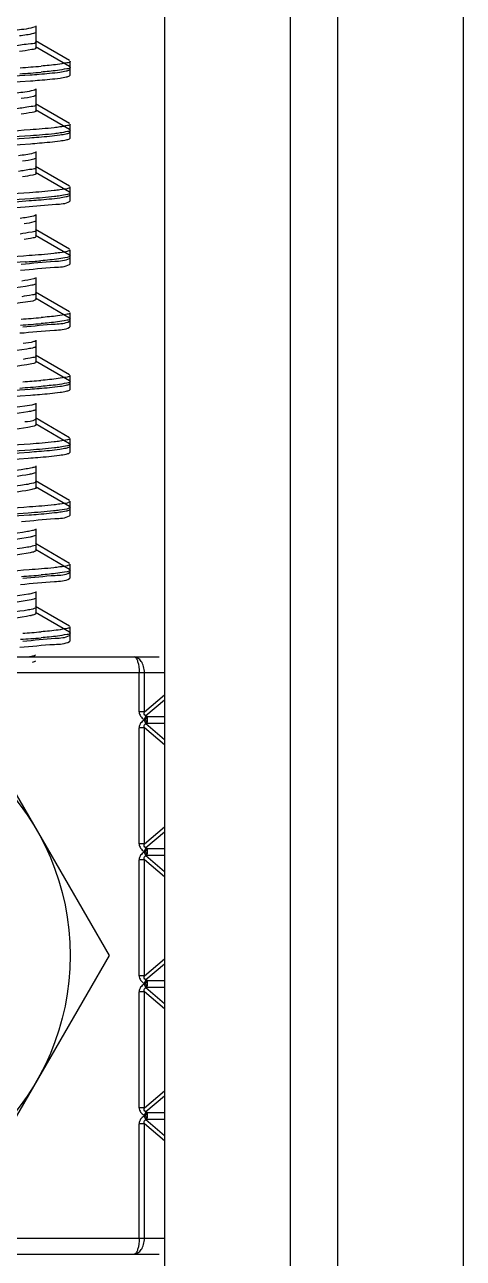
# Model space of a CAD drawing. Extents: x 1031190 to 1725648, y 733081 to 1571294.
# Drawn here: x 1133937.8 to 1134103.8, y 1252681.1 to 1253148.5 of the extents above; entities that cross this region are included whole.
import ezdxf

# ---------------------------------------------------------------- set-up
doc = ezdxf.new("R2010")
doc.units = 0
doc.header["$LTSCALE"] = 1000
doc.header["$MEASUREMENT"] = 0

msp = doc.modelspace()

# ---------------------------------------------------------------- linework, layer by layer
at = {"linetype": 'Continuous'}
for p, q in [((1133990.71, 1253335.18), (1133990.71, 1248594.16)), ((1134038.33, 1253335.18), (1134038.33, 1248594.16)), ((1134056.19, 1253335.18), (1134056.19, 1248594.16)), ((1134103.82, 1253335.18), (1134103.82, 1248594.16)), ((1133942.1, 1253142.06), (1133942.1, 1253148.01)), ((1133942.1, 1253139.78), (1133942.1, 1253145.73)), ((1133954.76, 1253134.88), (1133941.84, 1253142.36)), ((1133954.76, 1253132.6), (1133941.84, 1253140.08)), ((1133954.76, 1253131.38), (1133954.99, 1253131.64)), ((1133954.99, 1253131.64), (1133954.99, 1253134.62)), ((1133954.99, 1253131.64), (1133954.99, 1253134.62)), ((1133954.99, 1253129.36), (1133954.99, 1253132.34)), ((1133954.99, 1253129.36), (1133954.99, 1253132.34)), ((1133954.76, 1253129.1), (1133954.99, 1253129.36)), ((1133942.1, 1253118.25), (1133942.1, 1253124.2)), ((1133954.76, 1253111.07), (1133941.84, 1253118.55)), ((1133942.1, 1253115.97), (1133942.1, 1253121.92)), ((1133954.76, 1253108.79), (1133941.84, 1253116.27)), ((1133954.99, 1253107.83), (1133954.99, 1253110.81)), ((1133954.99, 1253107.83), (1133954.99, 1253110.81)), ((1133954.99, 1253105.55), (1133954.99, 1253108.53)), ((1133954.99, 1253105.55), (1133954.99, 1253108.53)), ((1133954.76, 1253107.57), (1133954.99, 1253107.83)), ((1133954.76, 1253105.29), (1133954.99, 1253105.55)), ((1133942.1, 1253094.43), (1133942.1, 1253100.39)), ((1133954.76, 1253087.25), (1133941.84, 1253094.74)), ((1133942.1, 1253092.15), (1133942.1, 1253098.11)), ((1133954.76, 1253084.97), (1133941.84, 1253092.46)), ((1133954.99, 1253084.02), (1133954.99, 1253086.99)), ((1133954.99, 1253084.02), (1133954.99, 1253086.99)), ((1133954.99, 1253081.74), (1133954.99, 1253084.71)), ((1133954.99, 1253081.74), (1133954.99, 1253084.71)), ((1133954.76, 1253083.75), (1133954.99, 1253084.02)), ((1133954.76, 1253081.48), (1133954.99, 1253081.74)), ((1133942.1, 1253070.62), (1133942.1, 1253076.57)), ((1133954.76, 1253063.44), (1133941.84, 1253070.92)), ((1133942.1, 1253068.34), (1133942.1, 1253074.3)), ((1133954.76, 1253061.16), (1133941.84, 1253068.64)), ((1133954.99, 1253060.2), (1133954.99, 1253063.18)), ((1133954.76, 1253059.94), (1133954.99, 1253060.2)), ((1133954.76, 1253057.66), (1133954.99, 1253057.92)), ((1133954.99, 1253057.92), (1133954.99, 1253060.9)), ((1133954.99, 1253057.92), (1133954.99, 1253060.9)), ((1133942.1, 1253046.81), (1133942.1, 1253052.76)), ((1133942.1, 1253044.53), (1133942.1, 1253050.48)), ((1133954.76, 1253039.63), (1133941.84, 1253047.11)), ((1133954.76, 1253037.35), (1133941.84, 1253044.83)), ((1133954.99, 1253036.39), (1133954.99, 1253039.37)), ((1133954.76, 1253036.13), (1133954.99, 1253036.39)), ((1133954.76, 1253033.85), (1133954.99, 1253034.11)), ((1133954.99, 1253034.11), (1133954.99, 1253037.09)), ((1133954.99, 1253034.11), (1133954.99, 1253037.09)), ((1133942.1, 1253023), (1133942.1, 1253028.95)), ((1133942.1, 1253020.72), (1133942.1, 1253026.67)), ((1133954.76, 1253015.81), (1133941.84, 1253023.3)), ((1133954.76, 1253013.54), (1133941.84, 1253021.02)), ((1133954.99, 1253012.58), (1133954.99, 1253015.55)), ((1133954.99, 1253012.58), (1133954.99, 1253015.55)), ((1133954.76, 1253012.32), (1133954.99, 1253012.58)), ((1133954.76, 1253010.04), (1133954.99, 1253010.3)), ((1133954.99, 1253010.3), (1133954.99, 1253013.28)), ((1133954.99, 1253010.3), (1133954.99, 1253013.28)), ((1133942.1, 1252999.18), (1133942.1, 1253005.14)), ((1133942.1, 1252996.9), (1133942.1, 1253002.86)), ((1133954.76, 1252992), (1133941.84, 1252999.48)), ((1133954.76, 1252989.72), (1133941.84, 1252997.21)), ((1133954.99, 1252988.76), (1133954.99, 1252991.74)), ((1133954.99, 1252988.76), (1133954.99, 1252991.74)), ((1133954.76, 1252988.5), (1133954.99, 1252988.76)), ((1133954.76, 1252986.22), (1133954.99, 1252986.49)), ((1133954.99, 1252986.49), (1133954.99, 1252989.46)), ((1133954.99, 1252986.49), (1133954.99, 1252989.46)), ((1133942.1, 1252975.37), (1133942.1, 1252981.32)), ((1133942.1, 1252973.09), (1133942.1, 1252979.04)), ((1133954.76, 1252968.19), (1133941.84, 1252975.67)), ((1133954.76, 1252965.91), (1133941.84, 1252973.39)), ((1133954.99, 1252964.95), (1133954.99, 1252967.93)), ((1133954.99, 1252964.95), (1133954.99, 1252967.93)), ((1133954.76, 1252964.69), (1133954.99, 1252964.95)), ((1133954.99, 1252962.67), (1133954.99, 1252965.65)), ((1133954.99, 1252962.67), (1133954.99, 1252965.65)), ((1133954.76, 1252962.41), (1133954.99, 1252962.67)), ((1133942.1, 1252951.56), (1133942.1, 1252957.51)), ((1133942.1, 1252949.28), (1133942.1, 1252955.23)), ((1133954.76, 1252944.38), (1133941.84, 1252951.86)), ((1133954.76, 1252942.1), (1133941.84, 1252949.58)), ((1133954.76, 1252940.88), (1133954.99, 1252941.14)), ((1133954.99, 1252941.14), (1133954.99, 1252944.12)), ((1133954.99, 1252941.14), (1133954.99, 1252944.12)), ((1133954.99, 1252938.86), (1133954.99, 1252941.84)), ((1133954.99, 1252938.86), (1133954.99, 1252941.84)), ((1133954.76, 1252938.6), (1133954.99, 1252938.86)), ((1133942.1, 1252927.74), (1133942.1, 1252933.7)), ((1133942.1, 1252925.47), (1133942.1, 1252931.42)), ((1133954.76, 1252920.56), (1133941.84, 1252928.05)), ((1133954.76, 1252918.28), (1133941.84, 1252925.77)), ((1133954.76, 1252917.07), (1133954.99, 1252917.33)), ((1133954.99, 1252917.33), (1133954.99, 1252920.3)), ((1133954.99, 1252917.33), (1133954.99, 1252920.3)), ((1133954.99, 1252915.05), (1133954.99, 1252918.02)), ((1133954.99, 1252915.05), (1133954.99, 1252918.02)), ((1133954.76, 1252914.79), (1133954.99, 1252915.05)), ((1133730.86, 1252908.93), (1133988.62, 1252908.93)), ((1133728.77, 1252902.98), (1133990.71, 1252902.98)), ((1133981.1, 1252888.13), (1133981.1, 1252902.98)), ((1133983.08, 1252888.13), (1133983.08, 1252902.98)), ((1133983.08, 1252888.13), (1133990.71, 1252894.61)), ((1133914.73, 1252891.07), (1133969.73, 1252795.82)), ((1133990.71, 1252892.59), (1133983.63, 1252886.58)), ((1133983.08, 1252888.13), (1133981.1, 1252888.13)), ((1133983.63, 1252886.58), (1133983.04, 1252885.32)), ((1133983.45, 1252885.12), (1133983.04, 1252885.32)), ((1133983.04, 1252884.92), (1133983.45, 1252885.12)), ((1133983.63, 1252883.66), (1133983.04, 1252884.92)), ((1133983.45, 1252885.12), (1133984.05, 1252886.38)), ((1133983.45, 1252885.12), (1133984.05, 1252883.86)), ((1133984.05, 1252886.38), (1133983.63, 1252886.58)), ((1133983.63, 1252883.66), (1133984.05, 1252883.86)), ((1133983.63, 1252883.66), (1133990.71, 1252877.65)), ((1133984.05, 1252886.38), (1133990.71, 1252886.38)), ((1133984.05, 1252883.86), (1133990.71, 1252883.85)), ((1133983.08, 1252882.11), (1133981.1, 1252882.11)), ((1133981.1, 1252838.12), (1133981.1, 1252882.11)), ((1133983.08, 1252838.12), (1133983.08, 1252882.11)), ((1133990.71, 1252875.63), (1133983.08, 1252882.11)), ((1133983.08, 1252838.12), (1133990.71, 1252844.6)), ((1133990.71, 1252842.58), (1133983.63, 1252836.57)), ((1133983.08, 1252838.12), (1133981.1, 1252838.12)), ((1133983.63, 1252836.57), (1133983.04, 1252835.31)), ((1133983.45, 1252835.11), (1133983.04, 1252835.31)), ((1133983.04, 1252834.91), (1133983.45, 1252835.11)), ((1133983.63, 1252833.65), (1133983.04, 1252834.91)), ((1133983.45, 1252835.11), (1133984.05, 1252836.38)), ((1133983.45, 1252835.11), (1133984.05, 1252833.85)), ((1133984.05, 1252836.38), (1133983.63, 1252836.57)), ((1133983.63, 1252833.65), (1133984.05, 1252833.85)), ((1133983.63, 1252833.65), (1133990.71, 1252827.64)), ((1133984.05, 1252836.38), (1133990.71, 1252836.37)), ((1133984.05, 1252833.85), (1133990.71, 1252833.85)), ((1133983.08, 1252832.1), (1133981.1, 1252832.1)), ((1133981.1, 1252788.12), (1133981.1, 1252832.1)), ((1133983.08, 1252788.12), (1133983.08, 1252832.1)), ((1133990.71, 1252825.62), (1133983.08, 1252832.1)), ((1133969.73, 1252795.82), (1133914.73, 1252700.57)), ((1133983.08, 1252788.12), (1133990.71, 1252794.59)), ((1133990.71, 1252792.57), (1133983.63, 1252786.57)), ((1133983.08, 1252788.12), (1133981.1, 1252788.12)), ((1133983.63, 1252786.57), (1133983.04, 1252785.3)), ((1133983.45, 1252785.11), (1133984.05, 1252786.37)), ((1133984.05, 1252786.37), (1133983.63, 1252786.57)), ((1133984.05, 1252786.37), (1133990.71, 1252786.37)), ((1133983.08, 1252782.09), (1133981.1, 1252782.09)), ((1133981.1, 1252738.11), (1133981.1, 1252782.09)), ((1133983.45, 1252785.11), (1133983.04, 1252785.3)), ((1133983.04, 1252784.91), (1133983.45, 1252785.11)), ((1133983.63, 1252783.64), (1133983.04, 1252784.91)), ((1133983.08, 1252738.11), (1133983.08, 1252782.09)), ((1133990.71, 1252775.61), (1133983.08, 1252782.09)), ((1133983.45, 1252785.11), (1133984.05, 1252783.84)), ((1133983.63, 1252783.64), (1133984.05, 1252783.84)), ((1133983.63, 1252783.64), (1133990.71, 1252777.63)), ((1133984.05, 1252783.84), (1133990.71, 1252783.84)), ((1133983.08, 1252738.11), (1133990.71, 1252744.59)), ((1133990.71, 1252742.57), (1133983.63, 1252736.56)), ((1133983.08, 1252738.11), (1133981.1, 1252738.11)), ((1133983.63, 1252736.56), (1133983.04, 1252735.3)), ((1133983.45, 1252735.1), (1133983.04, 1252735.3)), ((1133983.04, 1252734.9), (1133983.45, 1252735.1)), ((1133983.63, 1252733.64), (1133983.04, 1252734.9)), ((1133983.45, 1252735.1), (1133984.05, 1252736.36)), ((1133983.45, 1252735.1), (1133984.05, 1252733.83)), ((1133984.05, 1252736.36), (1133983.63, 1252736.56)), ((1133984.05, 1252736.36), (1133990.71, 1252736.36)), ((1133983.08, 1252732.09), (1133981.1, 1252732.09)), ((1133981.1, 1252688.66), (1133981.1, 1252732.09)), ((1133983.08, 1252688.66), (1133983.08, 1252732.09)), ((1133990.71, 1252725.61), (1133983.08, 1252732.09)), ((1133983.63, 1252733.64), (1133984.05, 1252733.83)), ((1133983.63, 1252733.64), (1133990.71, 1252727.62)), ((1133984.05, 1252733.83), (1133990.71, 1252733.83)), ((1133728.77, 1252688.66), (1133990.71, 1252688.66)), ((1133730.86, 1252682.71), (1133988.62, 1252682.71))]:
    msp.add_line(p, q, dxfattribs=at)
msp.add_circle((1133859.74, 1252795.82), 95.25, dxfattribs=at)
for centre, radius, start, end in [((1133908.4, 1253556.48), 425.19, 273.7335, 274.8002), ((1133908.14, 1253557.5), 428.51, 273.7127, 274.7998), ((1133910.95, 1253450.72), 393.05, 273.9462, 274.8034), ((1133908.55, 1253457.05), 423.29, 273.7455, 274.8005), ((1133908.83, 1253455.84), 419.79, 273.7678, 274.801), ((1133908.16, 1253438.28), 428.35, 273.7137, 274.7998), ((1133909.76, 1253420.3), 408.03, 273.8422, 274.8038), ((1133908.99, 1253356.32), 417.79, 273.7805, 274.8013), ((1133935.84, 1252944.92), 20.74, 281.4024, 282.1895), ((1133909.65, 1253326.38), 409.36, 273.8319, 274.8049), ((1133908.57, 1253337.82), 423.12, 273.7466, 274.8005)]:
    msp.add_arc(centre, radius, start, end, dxfattribs=at)
for points, knots in [([(1133941.84, 1253147.71), (1133941.55, 1253147.54), (1133938.96, 1253146.8), (1133936.32, 1253146.56), (1133934.02, 1253146.32)], [0, 0, 0, 0, 0.126652, 1, 1, 1, 1]), ([(1133941.84, 1253145.43), (1133941.6, 1253145.29), (1133939.6, 1253144.66), (1133937.53, 1253144.45), (1133935.75, 1253144.24)], [0, 0, 0, 0, 0.133308, 1, 1, 1, 1]), ([(1133942.1, 1253142.06), (1133942.1, 1253141.32), (1133937.96, 1253141.18), (1133936.04, 1253140.58), (1133934.02, 1253140.37)], [0, 0, 0, 0, 0.266577, 1, 1, 1, 1]), ([(1133942.1, 1253139.78), (1133942.1, 1253139.19), (1133938.89, 1253138.92), (1133937.34, 1253138.47), (1133935.75, 1253138.28)], [0, 0, 0, 0, 0.269457, 1, 1, 1, 1]), ([(1133954.99, 1253132.34), (1133954.99, 1253131.88), (1133952.56, 1253131.61), (1133951.34, 1253131.28), (1133950.12, 1253131.12)], [0, 0, 0, 0, 0.270622, 1, 1, 1, 1]), ([(1133954.99, 1253134.62), (1133954.99, 1253134.16), (1133952.58, 1253133.89), (1133951.37, 1253133.56), (1133950.16, 1253133.41)], [0, 0, 0, 0, 0.270741, 1, 1, 1, 1]), ([(1133951.1, 1253130.55), (1133951.9, 1253130.67), (1133953.12, 1253130.88), (1133954.37, 1253131.16), (1133954.76, 1253131.38)], [0, 0, 0, 0, 0.643373, 1, 1, 1, 1]), ([(1133779.62, 1253121.9), (1133791.09, 1253122.74), (1133844.47, 1253125.35), (1133897.94, 1253126.4), (1133939.77, 1253129.47)], [0, 0, 0, 0, 0.215151, 1, 1, 1, 1]), ([(1133780.04, 1253119.65), (1133791.57, 1253120.49), (1133844.88, 1253123.08), (1133898.27, 1253124.13), (1133939.97, 1253127.21)], [0, 0, 0, 0, 0.216514, 1, 1, 1, 1]), ([(1133939.77, 1253129.47), (1133940.93, 1253129.55), (1133944.71, 1253129.85), (1133948.5, 1253130.19), (1133951.1, 1253130.55)], [0, 0, 0, 0, 0.307395, 1, 1, 1, 1]), ([(1133939.97, 1253127.21), (1133941.12, 1253127.29), (1133944.86, 1253127.58), (1133948.59, 1253127.92), (1133951.16, 1253128.28)], [0, 0, 0, 0, 0.307538, 1, 1, 1, 1]), ([(1133951.16, 1253128.28), (1133951.95, 1253128.4), (1133953.15, 1253128.61), (1133954.38, 1253128.88), (1133954.76, 1253129.1)], [0, 0, 0, 0, 0.642718, 1, 1, 1, 1]), ([(1133941.84, 1253123.9), (1133941.57, 1253123.74), (1133939.22, 1253123.04), (1133936.81, 1253122.82), (1133934.72, 1253122.58)], [0, 0, 0, 0, 0.129068, 1, 1, 1, 1]), ([(1133942.1, 1253118.25), (1133942.11, 1253117.57), (1133938.33, 1253117.37), (1133936.56, 1253116.83), (1133934.72, 1253116.63)], [0, 0, 0, 0, 0.267461, 1, 1, 1, 1]), ([(1133941.84, 1253121.62), (1133941.62, 1253121.49), (1133939.83, 1253120.9), (1133937.97, 1253120.7), (1133936.37, 1253120.5)], [0, 0, 0, 0, 0.136277, 1, 1, 1, 1]), ([(1133942.1, 1253115.97), (1133942.1, 1253115.43), (1133939.23, 1253115.12), (1133937.8, 1253114.73), (1133936.37, 1253114.55)], [0, 0, 0, 0, 0.270956, 1, 1, 1, 1]), ([(1133939.77, 1253108.63), (1133928.28, 1253107.79), (1133874.9, 1253105.19), (1133821.43, 1253104.14), (1133779.62, 1253101.06)], [0, 0, 0, 0, 0.215501, 1, 1, 1, 1]), ([(1133951.1, 1253109.72), (1133950.38, 1253109.62), (1133946.61, 1253109.16), (1133942.83, 1253108.86), (1133939.77, 1253108.63)], [0, 0, 0, 0, 0.191417, 1, 1, 1, 1]), ([(1133954.99, 1253110.81), (1133954.99, 1253110.43), (1133953.08, 1253110.11), (1133952.08, 1253109.86), (1133951.1, 1253109.72)], [0, 0, 0, 0, 0.27436, 1, 1, 1, 1]), ([(1133954.99, 1253108.53), (1133954.99, 1253108.16), (1133953.11, 1253107.84), (1133952.12, 1253107.58), (1133951.16, 1253107.45)], [0, 0, 0, 0, 0.274658, 1, 1, 1, 1]), ([(1133779.57, 1253098.08), (1133791.02, 1253098.93), (1133844.37, 1253101.53), (1133897.81, 1253102.59), (1133939.63, 1253105.65)], [0, 0, 0, 0, 0.214864, 1, 1, 1, 1]), ([(1133779.84, 1253095.83), (1133791.35, 1253096.67), (1133844.7, 1253099.27), (1133898.14, 1253100.31), (1133939.91, 1253103.39)], [0, 0, 0, 0, 0.21591, 1, 1, 1, 1]), ([(1133939.97, 1253106.37), (1133928.56, 1253105.53), (1133875.25, 1253102.92), (1133821.86, 1253101.85), (1133780.04, 1253098.82)], [0, 0, 0, 0, 0.21445, 1, 1, 1, 1]), ([(1133939.63, 1253105.65), (1133940.81, 1253105.73), (1133944.62, 1253106.03), (1133948.44, 1253106.37), (1133951.06, 1253106.74)], [0, 0, 0, 0, 0.307303, 1, 1, 1, 1]), ([(1133939.91, 1253103.39), (1133941.06, 1253103.47), (1133944.81, 1253103.77), (1133948.56, 1253104.1), (1133951.14, 1253104.47)], [0, 0, 0, 0, 0.307518, 1, 1, 1, 1]), ([(1133951.16, 1253107.45), (1133950.45, 1253107.35), (1133946.73, 1253106.89), (1133943, 1253106.59), (1133939.97, 1253106.37)], [0, 0, 0, 0, 0.191295, 1, 1, 1, 1]), ([(1133951.06, 1253106.74), (1133951.87, 1253106.85), (1133953.11, 1253107.06), (1133954.37, 1253107.34), (1133954.76, 1253107.57)], [0, 0, 0, 0, 0.643789, 1, 1, 1, 1]), ([(1133951.14, 1253104.47), (1133951.93, 1253104.58), (1133953.14, 1253104.79), (1133954.38, 1253105.07), (1133954.76, 1253105.29)], [0, 0, 0, 0, 0.642899, 1, 1, 1, 1]), ([(1133941.84, 1253100.09), (1133941.59, 1253099.94), (1133939.47, 1253099.29), (1133937.28, 1253099.07), (1133935.39, 1253098.85)], [0, 0, 0, 0, 0.131751, 1, 1, 1, 1]), ([(1133942.1, 1253094.43), (1133942.1, 1253093.81), (1133938.7, 1253093.57), (1133937.07, 1253093.09), (1133935.39, 1253092.89)], [0, 0, 0, 0, 0.26872, 1, 1, 1, 1]), ([(1133941.84, 1253097.81), (1133941.64, 1253097.69), (1133940.05, 1253097.15), (1133938.38, 1253096.95), (1133936.96, 1253096.76)], [0, 0, 0, 0, 0.139499, 1, 1, 1, 1]), ([(1133942.1, 1253092.15), (1133942.1, 1253091.67), (1133939.55, 1253091.33), (1133938.25, 1253090.98), (1133936.96, 1253090.81)], [0, 0, 0, 0, 0.272705, 1, 1, 1, 1]), ([(1133939.63, 1253084.81), (1133928.13, 1253083.97), (1133874.77, 1253081.37), (1133821.34, 1253080.32), (1133779.57, 1253077.25)], [0, 0, 0, 0, 0.215909, 1, 1, 1, 1]), ([(1133951.06, 1253085.9), (1133950.33, 1253085.8), (1133946.54, 1253085.34), (1133942.72, 1253085.04), (1133939.63, 1253084.81)], [0, 0, 0, 0, 0.191492, 1, 1, 1, 1]), ([(1133954.99, 1253086.99), (1133954.99, 1253086.87), (1133953.59, 1253085.99), (1133952.31, 1253086.07), (1133951.06, 1253085.9)], [0, 0, 0, 0, 0.089025, 1, 1, 1, 1]), ([(1133954.99, 1253084.71), (1133954.99, 1253084.34), (1133953.1, 1253084.03), (1133952.11, 1253083.77), (1133951.14, 1253083.63)], [0, 0, 0, 0, 0.274575, 1, 1, 1, 1]), ([(1133779.51, 1253074.27), (1133790.92, 1253075.11), (1133844.23, 1253077.71), (1133897.62, 1253078.78), (1133939.44, 1253081.82)], [0, 0, 0, 0, 0.214461, 1, 1, 1, 1]), ([(1133939.91, 1253082.55), (1133928.46, 1253081.71), (1133875.11, 1253079.11), (1133821.67, 1253078.05), (1133779.84, 1253074.99)], [0, 0, 0, 0, 0.214858, 1, 1, 1, 1]), ([(1133938, 1253079.44), (1133941.88, 1253079.71), (1133947.32, 1253080.46), (1133953.24, 1253080.6), (1133954.76, 1253081.48)], [0, 0, 0, 0, 0.689218, 1, 1, 1, 1]), ([(1133939.44, 1253081.82), (1133940.62, 1253081.91), (1133944.49, 1253082.2), (1133948.35, 1253082.55), (1133951.01, 1253082.92)], [0, 0, 0, 0, 0.307276, 1, 1, 1, 1]), ([(1133951.14, 1253083.63), (1133950.43, 1253083.53), (1133946.7, 1253083.07), (1133942.94, 1253082.78), (1133939.91, 1253082.55)], [0, 0, 0, 0, 0.191309, 1, 1, 1, 1]), ([(1133951.01, 1253082.92), (1133951.83, 1253083.03), (1133953.08, 1253083.25), (1133954.37, 1253083.53), (1133954.76, 1253083.75)], [0, 0, 0, 0, 0.64429, 1, 1, 1, 1]), ([(1133788.06, 1253072.55), (1133799.64, 1253073.25), (1133849.62, 1253075.59), (1133899.67, 1253076.76), (1133938, 1253079.44)], [0, 0, 0, 0, 0.231984, 1, 1, 1, 1]), ([(1133941.84, 1253076.27), (1133941.61, 1253076.14), (1133939.7, 1253075.53), (1133937.73, 1253075.32), (1133936.03, 1253075.11)], [0, 0, 0, 0, 0.134595, 1, 1, 1, 1]), ([(1133942.1, 1253070.62), (1133942.1, 1253070.05), (1133939.04, 1253069.77), (1133937.55, 1253069.34), (1133936.03, 1253069.16)], [0, 0, 0, 0, 0.270092, 1, 1, 1, 1]), ([(1133941.84, 1253073.99), (1133941.66, 1253073.89), (1133940.25, 1253073.39), (1133938.78, 1253073.2), (1133937.52, 1253073.03)], [0, 0, 0, 0, 0.14301, 1, 1, 1, 1]), ([(1133942.1, 1253068.34), (1133942.1, 1253067.9), (1133939.85, 1253067.54), (1133938.67, 1253067.23), (1133937.52, 1253067.07)], [0, 0, 0, 0, 0.274738, 1, 1, 1, 1]), ([(1133951.01, 1253062.08), (1133950.28, 1253061.98), (1133946.43, 1253061.51), (1133942.56, 1253061.21), (1133939.44, 1253060.98)], [0, 0, 0, 0, 0.191495, 1, 1, 1, 1]), ([(1133954.99, 1253063.18), (1133954.99, 1253063.06), (1133953.57, 1253062.17), (1133952.27, 1253062.26), (1133951.01, 1253062.08)], [0, 0, 0, 0, 0.088784, 1, 1, 1, 1]), ([(1133939.44, 1253060.98), (1133927.91, 1253060.15), (1133874.6, 1253057.55), (1133821.21, 1253056.51), (1133779.51, 1253053.43)], [0, 0, 0, 0, 0.216509, 1, 1, 1, 1]), ([(1133938, 1253058.6), (1133927.43, 1253057.86), (1133877.45, 1253055.43), (1133827.42, 1253054.1), (1133788.06, 1253051.72)], [0, 0, 0, 0, 0.211795, 1, 1, 1, 1]), ([(1133936.21, 1253055.5), (1133940.51, 1253055.79), (1133946.52, 1253056.62), (1133953.09, 1253056.7), (1133954.76, 1253057.66)], [0, 0, 0, 0, 0.691069, 1, 1, 1, 1]), ([(1133936.42, 1253057.8), (1133940.67, 1253058.08), (1133946.62, 1253058.91), (1133953.11, 1253058.99), (1133954.76, 1253059.94)], [0, 0, 0, 0, 0.690867, 1, 1, 1, 1]), ([(1133954.99, 1253060.9), (1133954.99, 1253060.49), (1133952.84, 1253060.19), (1133951.74, 1253059.9), (1133950.65, 1253059.75)], [0, 0, 0, 0, 0.272444, 1, 1, 1, 1]), ([(1133941.84, 1253052.46), (1133941.63, 1253052.34), (1133939.93, 1253051.77), (1133938.15, 1253051.57), (1133936.63, 1253051.37)], [0, 0, 0, 0, 0.137672, 1, 1, 1, 1]), ([(1133938.05, 1253049.29), (1133927.86, 1253047.78), (1133900.96, 1253046.61), (1133857.87, 1253044.49), (1133815.56, 1253042.18), (1133789.62, 1253041.24), (1133780.21, 1253039.57)], [0, 0, 0, 0, 0.195338, 0.50968, 0.818636, 1, 1, 1, 1]), ([(1133941.84, 1253050.18), (1133941.43, 1253049.95), (1133940.14, 1253049.64), (1133938.87, 1253049.41), (1133938.05, 1253049.29)], [0, 0, 0, 0, 0.361214, 1, 1, 1, 1]), ([(1133938.05, 1253043.34), (1133927.13, 1253041.71), (1133898.42, 1253040.57), (1133860.94, 1253038.63), (1133826.84, 1253037.02), (1133804.8, 1253035.96), (1133789.07, 1253034.55), (1133780.71, 1253034.03), (1133778.1, 1253033.12)], [0, 0, 0, 0, 0.206553, 0.536269, 0.702877, 0.845559, 0.948364, 1, 1, 1, 1]), ([(1133942.1, 1253046.81), (1133942.1, 1253046.29), (1133939.37, 1253045.97), (1133938, 1253045.6), (1133936.63, 1253045.42)], [0, 0, 0, 0, 0.271698, 1, 1, 1, 1]), ([(1133942.1, 1253044.53), (1133942.1, 1253044.4), (1133940.7, 1253043.44), (1133939.33, 1253043.53), (1133938.05, 1253043.34)], [0, 0, 0, 0, 0.091796, 1, 1, 1, 1]), ([(1133954.99, 1253039.37), (1133954.99, 1253038.92), (1133952.61, 1253038.64), (1133951.42, 1253038.32), (1133950.23, 1253038.16)], [0, 0, 0, 0, 0.27096, 1, 1, 1, 1]), ([(1133935.9, 1253031.67), (1133940.27, 1253031.96), (1133946.39, 1253032.81), (1133953.07, 1253032.88), (1133954.76, 1253033.85)], [0, 0, 0, 0, 0.691359, 1, 1, 1, 1]), ([(1133937.1, 1253034.03), (1133941.19, 1253034.31), (1133946.92, 1253035.1), (1133953.17, 1253035.21), (1133954.76, 1253036.13)], [0, 0, 0, 0, 0.690197, 1, 1, 1, 1]), ([(1133954.99, 1253037.09), (1133954.99, 1253036.64), (1133952.59, 1253036.36), (1133951.39, 1253036.03), (1133950.18, 1253035.88)], [0, 0, 0, 0, 0.270815, 1, 1, 1, 1]), ([(1133941.84, 1253028.65), (1133941.65, 1253028.54), (1133940.14, 1253028.01), (1133938.56, 1253027.82), (1133937.21, 1253027.64)], [0, 0, 0, 0, 0.140996, 1, 1, 1, 1]), ([(1133938.55, 1253025.55), (1133928.44, 1253023.95), (1133901.37, 1253022.86), (1133857.94, 1253020.68), (1133815.28, 1253018.3), (1133789.16, 1253017.46), (1133779.83, 1253015.69)], [0, 0, 0, 0, 0.192978, 0.509549, 0.82079, 1, 1, 1, 1]), ([(1133941.84, 1253026.37), (1133941.48, 1253026.16), (1133940.36, 1253025.87), (1133939.26, 1253025.66), (1133938.55, 1253025.55)], [0, 0, 0, 0, 0.36678, 1, 1, 1, 1]), ([(1133938.55, 1253019.6), (1133927.8, 1253017.9), (1133899.12, 1253016.84), (1133861.6, 1253014.84), (1133827.22, 1253013.22), (1133804.94, 1253012.17), (1133789.09, 1253010.72), (1133780.65, 1253010.23), (1133778.06, 1253009.3)], [0, 0, 0, 0, 0.202975, 0.533469, 0.701272, 0.84507, 0.948501, 1, 1, 1, 1]), ([(1133942.1, 1253023), (1133942.1, 1253022.53), (1133939.68, 1253022.18), (1133938.44, 1253021.85), (1133937.21, 1253021.68)], [0, 0, 0, 0, 0.273505, 1, 1, 1, 1]), ([(1133942.1, 1253020.72), (1133942.1, 1253020.36), (1133940.4, 1253019.97), (1133939.44, 1253019.74), (1133938.55, 1253019.6)], [0, 0, 0, 0, 0.279898, 1, 1, 1, 1]), ([(1133954.99, 1253015.55), (1133954.99, 1253015.12), (1133952.72, 1253014.84), (1133951.57, 1253014.52), (1133950.42, 1253014.38)], [0, 0, 0, 0, 0.271617, 1, 1, 1, 1]), ([(1133779.62, 1253002.84), (1133791.09, 1253003.68), (1133844.47, 1253006.28), (1133897.94, 1253007.34), (1133939.77, 1253010.41)], [0, 0, 0, 0, 0.215159, 1, 1, 1, 1]), ([(1133939.77, 1253010.41), (1133940.94, 1253010.49), (1133944.72, 1253010.79), (1133948.5, 1253011.12), (1133951.1, 1253011.49)], [0, 0, 0, 0, 0.307399, 1, 1, 1, 1]), ([(1133954.99, 1253013.28), (1133954.99, 1253012.82), (1133952.56, 1253012.55), (1133951.35, 1253012.21), (1133950.13, 1253012.06)], [0, 0, 0, 0, 0.270628, 1, 1, 1, 1]), ([(1133951.1, 1253011.49), (1133951.9, 1253011.6), (1133953.12, 1253011.82), (1133954.37, 1253012.09), (1133954.76, 1253012.32)], [0, 0, 0, 0, 0.643357, 1, 1, 1, 1]), ([(1133951.16, 1253009.22), (1133951.95, 1253009.33), (1133953.15, 1253009.54), (1133954.38, 1253009.82), (1133954.76, 1253010.04)], [0, 0, 0, 0, 0.642712, 1, 1, 1, 1]), ([(1133780.05, 1253000.59), (1133791.57, 1253001.43), (1133844.89, 1253004.02), (1133898.28, 1253005.06), (1133939.98, 1253008.14)], [0, 0, 0, 0, 0.216534, 1, 1, 1, 1]), ([(1133939.98, 1253008.14), (1133941.13, 1253008.23), (1133944.86, 1253008.52), (1133948.59, 1253008.86), (1133951.16, 1253009.22)], [0, 0, 0, 0, 0.307538, 1, 1, 1, 1]), ([(1133937.76, 1253003.9), (1133927.62, 1253002.44), (1133892.49, 1253000.94), (1133840.28, 1252997.67), (1133797.91, 1252997.09), (1133780.79, 1252994.32)], [0, 0, 0, 0, 0.19541, 0.669181, 1, 1, 1, 1]), ([(1133939.01, 1253001.82), (1133930.1, 1253000.3), (1133905.7, 1252999.29), (1133865.42, 1252997.09), (1133823.04, 1252995.17), (1133795.92, 1252993.8), (1133784.92, 1252992.58)], [0, 0, 0, 0, 0.175715, 0.472791, 0.784833, 1, 1, 1, 1]), ([(1133941.84, 1253004.83), (1133941.66, 1253004.73), (1133940.34, 1253004.25), (1133938.94, 1253004.07), (1133937.76, 1253003.9)], [0, 0, 0, 0, 0.144669, 1, 1, 1, 1]), ([(1133941.84, 1253002.56), (1133941.52, 1253002.37), (1133940.57, 1253002.11), (1133939.62, 1253001.92), (1133939.01, 1253001.82)], [0, 0, 0, 0, 0.372977, 1, 1, 1, 1]), ([(1133939.01, 1252995.86), (1133930.1, 1252994.35), (1133905.7, 1252993.34), (1133865.42, 1252991.14), (1133823.04, 1252989.22), (1133795.92, 1252987.84), (1133784.92, 1252986.63)], [0, 0, 0, 0, 0.175715, 0.472791, 0.784833, 1, 1, 1, 1]), ([(1133942.1, 1252999.18), (1133942.1, 1252999.04), (1133940.57, 1252998.05), (1133939.13, 1252998.14), (1133937.76, 1252997.95)], [0, 0, 0, 0, 0.09033, 1, 1, 1, 1]), ([(1133942.1, 1252996.9), (1133942.1, 1252996.59), (1133940.64, 1252996.2), (1133939.79, 1252995.99), (1133939.01, 1252995.86)], [0, 0, 0, 0, 0.283217, 1, 1, 1, 1]), ([(1133954.99, 1252991.74), (1133954.99, 1252991.37), (1133953.08, 1252991.05), (1133952.08, 1252990.79), (1133951.1, 1252990.65)], [0, 0, 0, 0, 0.274367, 1, 1, 1, 1]), ([(1133779.57, 1252979.02), (1133791.02, 1252979.86), (1133844.38, 1252982.47), (1133897.81, 1252983.53), (1133939.64, 1252986.58)], [0, 0, 0, 0, 0.214872, 1, 1, 1, 1]), ([(1133939.77, 1252989.57), (1133928.29, 1252988.73), (1133874.9, 1252986.12), (1133821.43, 1252985.08), (1133779.62, 1252982)], [0, 0, 0, 0, 0.215488, 1, 1, 1, 1]), ([(1133939.98, 1252987.31), (1133928.56, 1252986.46), (1133875.25, 1252983.86), (1133821.86, 1252982.79), (1133780.05, 1252979.75)], [0, 0, 0, 0, 0.214435, 1, 1, 1, 1]), ([(1133939.64, 1252986.58), (1133940.81, 1252986.67), (1133944.62, 1252986.97), (1133948.44, 1252987.3), (1133951.06, 1252987.67)], [0, 0, 0, 0, 0.307305, 1, 1, 1, 1]), ([(1133951.1, 1252990.65), (1133950.38, 1252990.55), (1133946.62, 1252990.09), (1133942.83, 1252989.79), (1133939.77, 1252989.57)], [0, 0, 0, 0, 0.191413, 1, 1, 1, 1]), ([(1133951.16, 1252988.38), (1133950.45, 1252988.28), (1133946.73, 1252987.83), (1133943, 1252987.53), (1133939.98, 1252987.31)], [0, 0, 0, 0, 0.191295, 1, 1, 1, 1]), ([(1133951.06, 1252987.67), (1133951.87, 1252987.79), (1133953.11, 1252988), (1133954.37, 1252988.28), (1133954.76, 1252988.5)], [0, 0, 0, 0, 0.643774, 1, 1, 1, 1]), ([(1133954.99, 1252989.46), (1133954.99, 1252989.09), (1133953.11, 1252988.77), (1133952.12, 1252988.52), (1133951.16, 1252988.38)], [0, 0, 0, 0, 0.27466, 1, 1, 1, 1]), ([(1133793.33, 1252977.61), (1133805.1, 1252978.26), (1133853.69, 1252980.48), (1133902.35, 1252981.62), (1133939.11, 1252984.27)], [0, 0, 0, 0, 0.242393, 1, 1, 1, 1]), ([(1133939.11, 1252984.27), (1133940.33, 1252984.35), (1133944.27, 1252984.66), (1133948.22, 1252985), (1133950.94, 1252985.38)], [0, 0, 0, 0, 0.307317, 1, 1, 1, 1]), ([(1133950.94, 1252985.38), (1133951.78, 1252985.49), (1133953.05, 1252985.71), (1133954.36, 1252985.99), (1133954.76, 1252986.22)], [0, 0, 0, 0, 0.645021, 1, 1, 1, 1]), ([(1133938.27, 1252980.16), (1133928.12, 1252978.61), (1133901.13, 1252977.48), (1133857.87, 1252975.33), (1133815.4, 1252972.99), (1133789.39, 1252972.1), (1133780.02, 1252970.38)], [0, 0, 0, 0, 0.194375, 0.509802, 0.819766, 1, 1, 1, 1]), ([(1133939.45, 1252978.08), (1133932.54, 1252976.82), (1133913.26, 1252975.87), (1133867.6, 1252973.19), (1133828.82, 1252971.87), (1133802.31, 1252970.17)], [0, 0, 0, 0, 0.153234, 0.420019, 1, 1, 1, 1]), ([(1133941.84, 1252981.02), (1133941.45, 1252980.8), (1133940.24, 1252980.5), (1133939.04, 1252980.28), (1133938.27, 1252980.16)], [0, 0, 0, 0, 0.363608, 1, 1, 1, 1]), ([(1133941.84, 1252978.74), (1133941.56, 1252978.58), (1133940.76, 1252978.34), (1133939.95, 1252978.17), (1133939.45, 1252978.08)], [0, 0, 0, 0, 0.37991, 1, 1, 1, 1]), ([(1133938.27, 1252974.21), (1133927.37, 1252972.54), (1133898.54, 1252971.44), (1133860.88, 1252969.47), (1133826.57, 1252967.84), (1133804.44, 1252966.8), (1133788.81, 1252965.32), (1133780.49, 1252964.88), (1133777.98, 1252963.92)], [0, 0, 0, 0, 0.205905, 0.537229, 0.704613, 0.847545, 0.949803, 1, 1, 1, 1]), ([(1133942.1, 1252975.37), (1133942.1, 1252974.99), (1133940.25, 1252974.61), (1133939.24, 1252974.36), (1133938.27, 1252974.21)], [0, 0, 0, 0, 0.278286, 1, 1, 1, 1]), ([(1133942.1, 1252973.09), (1133942.1, 1252972.82), (1133940.87, 1252972.42), (1133940.12, 1252972.25), (1133939.45, 1252972.13)], [0, 0, 0, 0, 0.287204, 1, 1, 1, 1]), ([(1133939.45, 1252972.13), (1133932.54, 1252970.86), (1133913.26, 1252969.91), (1133867.6, 1252967.24), (1133828.82, 1252965.92), (1133802.31, 1252964.21)], [0, 0, 0, 0, 0.153234, 0.420019, 1, 1, 1, 1]), ([(1133954.99, 1252967.93), (1133954.99, 1252967.81), (1133953.59, 1252966.92), (1133952.31, 1252967.01), (1133951.06, 1252966.84)], [0, 0, 0, 0, 0.089033, 1, 1, 1, 1]), ([(1133939.64, 1252965.75), (1133928.14, 1252964.91), (1133874.78, 1252962.31), (1133821.34, 1252961.26), (1133779.57, 1252958.18)], [0, 0, 0, 0, 0.215892, 1, 1, 1, 1]), ([(1133939.11, 1252963.43), (1133929.15, 1252962.71), (1133880.56, 1252960.3), (1133831.92, 1252958.91), (1133793.33, 1252956.77)], [0, 0, 0, 0, 0.205332, 1, 1, 1, 1]), ([(1133950.94, 1252964.54), (1133950.19, 1252964.44), (1133946.26, 1252963.97), (1133942.31, 1252963.66), (1133939.11, 1252963.43)], [0, 0, 0, 0, 0.191433, 1, 1, 1, 1]), ([(1133939.44, 1252962.76), (1133940.63, 1252962.84), (1133944.49, 1252963.14), (1133948.36, 1252963.48), (1133951.01, 1252963.85)], [0, 0, 0, 0, 0.307276, 1, 1, 1, 1]), ([(1133951.06, 1252966.84), (1133950.34, 1252966.73), (1133946.54, 1252966.27), (1133942.72, 1252965.97), (1133939.64, 1252965.75)], [0, 0, 0, 0, 0.19149, 1, 1, 1, 1]), ([(1133954.99, 1252965.65), (1133954.99, 1252965.52), (1133953.54, 1252964.63), (1133952.22, 1252964.72), (1133950.94, 1252964.54)], [0, 0, 0, 0, 0.088431, 1, 1, 1, 1]), ([(1133951.01, 1252963.85), (1133951.83, 1252963.97), (1133953.08, 1252964.18), (1133954.37, 1252964.46), (1133954.76, 1252964.69)], [0, 0, 0, 0, 0.644275, 1, 1, 1, 1]), ([(1133779.51, 1252955.2), (1133790.93, 1252956.05), (1133844.24, 1252958.65), (1133897.63, 1252959.72), (1133939.44, 1252962.76)], [0, 0, 0, 0, 0.214475, 1, 1, 1, 1]), ([(1133936.54, 1252960.27), (1133940.76, 1252960.56), (1133946.67, 1252961.38), (1133953.12, 1252961.47), (1133954.76, 1252962.41)], [0, 0, 0, 0, 0.690751, 1, 1, 1, 1]), ([(1133938.76, 1252956.43), (1133928.7, 1252954.79), (1133901.59, 1252953.73), (1133858.04, 1252951.53), (1133815.24, 1252949.11), (1133789.03, 1252948.32), (1133779.71, 1252946.51)], [0, 0, 0, 0, 0.191736, 0.509065, 0.821327, 1, 1, 1, 1]), ([(1133939.85, 1252954.34), (1133931.52, 1252952.69), (1133907.9, 1252951.88), (1133868.33, 1252949.55), (1133825.58, 1252947.69), (1133797.85, 1252946.28), (1133786.36, 1252945.11)], [0, 0, 0, 0, 0.165505, 0.458699, 0.774611, 1, 1, 1, 1]), ([(1133941.84, 1252957.21), (1133941.5, 1252957.01), (1133940.45, 1252956.73), (1133939.42, 1252956.53), (1133938.76, 1252956.43)], [0, 0, 0, 0, 0.369442, 1, 1, 1, 1]), ([(1133941.84, 1252954.93), (1133941.6, 1252954.8), (1133940.94, 1252954.58), (1133940.26, 1252954.42), (1133939.85, 1252954.34)], [0, 0, 0, 0, 0.387704, 1, 1, 1, 1]), ([(1133938.76, 1252950.47), (1133928.03, 1252948.72), (1133899.24, 1252947.71), (1133861.56, 1252945.68), (1133826.98, 1252944.04), (1133804.61, 1252943.01), (1133788.84, 1252941.5), (1133780.45, 1252941.08), (1133777.94, 1252940.09)], [0, 0, 0, 0, 0.202243, 0.534298, 0.702881, 0.846954, 0.949881, 1, 1, 1, 1]), ([(1133942.1, 1252951.56), (1133942.1, 1252951.22), (1133940.51, 1252950.83), (1133939.6, 1252950.61), (1133938.76, 1252950.47)], [0, 0, 0, 0, 0.281296, 1, 1, 1, 1]), ([(1133942.1, 1252949.28), (1133942.1, 1252949.04), (1133941.07, 1252948.65), (1133940.41, 1252948.5), (1133939.84, 1252948.39)], [0, 0, 0, 0, 0.2919, 1, 1, 1, 1]), ([(1133939.84, 1252948.39), (1133931.51, 1252946.74), (1133907.88, 1252945.93), (1133868.32, 1252943.59), (1133825.57, 1252941.74), (1133797.85, 1252940.32), (1133786.36, 1252939.16)], [0, 0, 0, 0, 0.165599, 0.458794, 0.774654, 1, 1, 1, 1]), ([(1133939.44, 1252941.92), (1133927.92, 1252941.08), (1133874.61, 1252938.49), (1133821.21, 1252937.44), (1133779.51, 1252934.37)], [0, 0, 0, 0, 0.216489, 1, 1, 1, 1]), ([(1133937.01, 1252938.77), (1133941.12, 1252939.05), (1133946.88, 1252939.85), (1133953.16, 1252939.96), (1133954.76, 1252940.88)], [0, 0, 0, 0, 0.690301, 1, 1, 1, 1]), ([(1133951.01, 1252943.02), (1133950.28, 1252942.91), (1133946.43, 1252942.45), (1133942.57, 1252942.15), (1133939.44, 1252941.92)], [0, 0, 0, 0, 0.191497, 1, 1, 1, 1]), ([(1133954.99, 1252941.84), (1133954.99, 1252941.39), (1133952.63, 1252941.11), (1133951.44, 1252940.79), (1133950.26, 1252940.64)], [0, 0, 0, 0, 0.271048, 1, 1, 1, 1]), ([(1133954.99, 1252944.12), (1133954.99, 1252943.99), (1133953.57, 1252943.1), (1133952.27, 1252943.19), (1133951.01, 1252943.02)], [0, 0, 0, 0, 0.088791, 1, 1, 1, 1]), ([(1133936.22, 1252936.44), (1133940.51, 1252936.73), (1133946.53, 1252937.56), (1133953.09, 1252937.64), (1133954.76, 1252938.6)], [0, 0, 0, 0, 0.69106, 1, 1, 1, 1]), ([(1133939.21, 1252932.69), (1133930.42, 1252931.15), (1133906.2, 1252930.18), (1133866.07, 1252927.95), (1133823.6, 1252926.04), (1133796.34, 1252924.66), (1133785.23, 1252923.46)], [0, 0, 0, 0, 0.173459, 0.469678, 0.782575, 1, 1, 1, 1]), ([(1133940.21, 1252930.61), (1133932.2, 1252928.87), (1133908.96, 1252928.2), (1133869.79, 1252925.77), (1133826.87, 1252923.96), (1133798.86, 1252922.52), (1133787.13, 1252921.37)], [0, 0, 0, 0, 0.160367, 0.451606, 0.769465, 1, 1, 1, 1]), ([(1133941.84, 1252933.4), (1133941.54, 1252933.22), (1133940.65, 1252932.97), (1133939.77, 1252932.79), (1133939.21, 1252932.69)], [0, 0, 0, 0, 0.375957, 1, 1, 1, 1]), ([(1133941.84, 1252931.12), (1133941.64, 1252931), (1133941.1, 1252930.81), (1133940.55, 1252930.68), (1133940.21, 1252930.61)], [0, 0, 0, 0, 0.396512, 1, 1, 1, 1]), ([(1133939.21, 1252926.74), (1133930.42, 1252925.2), (1133906.2, 1252924.22), (1133866.07, 1252922), (1133823.6, 1252920.09), (1133796.34, 1252918.71), (1133785.23, 1252917.51)], [0, 0, 0, 0, 0.173459, 0.469678, 0.782575, 1, 1, 1, 1]), ([(1133942.1, 1252927.74), (1133942.1, 1252927.45), (1133940.75, 1252927.05), (1133939.94, 1252926.86), (1133939.21, 1252926.74)], [0, 0, 0, 0, 0.28487, 1, 1, 1, 1]), ([(1133939.94, 1252924.59), (1133931.76, 1252922.94), (1133908.44, 1252922.16), (1133869.24, 1252919.81), (1133826.57, 1252917.98), (1133798.76, 1252916.56), (1133787.13, 1252915.42)], [0, 0, 0, 0, 0.163392, 0.454692, 0.77088, 1, 1, 1, 1]), ([(1133942.1, 1252925.47), (1133942.1, 1252925.26), (1133941.27, 1252924.89), (1133940.69, 1252924.76), (1133940.21, 1252924.65)], [0, 0, 0, 0, 0.297941, 1, 1, 1, 1]), ([(1133937.1, 1252914.97), (1133941.19, 1252915.24), (1133946.92, 1252916.04), (1133953.17, 1252916.15), (1133954.76, 1252917.07)], [0, 0, 0, 0, 0.690199, 1, 1, 1, 1]), ([(1133954.99, 1252918.02), (1133954.99, 1252917.57), (1133952.59, 1252917.3), (1133951.39, 1252916.97), (1133950.19, 1252916.82)], [0, 0, 0, 0, 0.270822, 1, 1, 1, 1]), ([(1133954.99, 1252920.3), (1133954.99, 1252919.87), (1133952.72, 1252919.59), (1133951.57, 1252919.27), (1133950.43, 1252919.12)], [0, 0, 0, 0, 0.271622, 1, 1, 1, 1]), ([(1133935.91, 1252912.61), (1133940.28, 1252912.9), (1133946.39, 1252913.74), (1133953.07, 1252913.81), (1133954.76, 1252914.79)], [0, 0, 0, 0, 0.69135, 1, 1, 1, 1]), ([(1133941.84, 1252909.58), (1133941.58, 1252909.44), (1133940.84, 1252909.2), (1133940.09, 1252909.04), (1133939.63, 1252908.95)], [0, 0, 0, 0, 0.383249, 1, 1, 1, 1]), ([(1133941.84, 1252907.3), (1133941.68, 1252907.21), (1133941.25, 1252907.05), (1133940.81, 1252906.93), (1133940.55, 1252906.87)], [0, 0, 0, 0, 0.406518, 1, 1, 1, 1]), ([(1133979.19, 1252908.93), (1133979.47, 1252908.93), (1133980.13, 1252908.38), (1133980.89, 1252906.35), (1133981.1, 1252904.41), (1133981.1, 1252902.98)], [0, 0, 0, 0, 0.128078, 0.342475, 1, 1, 1, 1]), ([(1133983.08, 1252902.98), (1133983.08, 1252903.76), (1133982.89, 1252905.26), (1133982.07, 1252907.2), (1133980.81, 1252908.57), (1133979.7, 1252908.93), (1133979.19, 1252908.93)], [0, 0, 0, 0, 0.302203, 0.57488, 0.804028, 1, 1, 1, 1]), ([(1133981.1, 1252888.13), (1133981.1, 1252887.54), (1133981.51, 1252886.32), (1133982.5, 1252885.57), (1133983.04, 1252885.32)], [0, 0, 0, 0, 0.499355, 1, 1, 1, 1]), ([(1133983.04, 1252884.92), (1133982.5, 1252884.67), (1133981.51, 1252883.91), (1133981.1, 1252882.7), (1133981.1, 1252882.11)], [0, 0, 0, 0, 0.500643, 1, 1, 1, 1]), ([(1133983.63, 1252886.58), (1133983.35, 1252886.67), (1133982.88, 1252887.23), (1133983.02, 1252887.84), (1133983.08, 1252888.13)], [0, 0, 0, 0, 0.502447, 1, 1, 1, 1]), ([(1133983.08, 1252882.11), (1133983.02, 1252882.39), (1133982.88, 1252883.01), (1133983.34, 1252883.57), (1133983.63, 1252883.66)], [0, 0, 0, 0, 0.49632, 1, 1, 1, 1]), ([(1133984.05, 1252883.86), (1133984.23, 1252884.24), (1133984.36, 1252885.12), (1133984.23, 1252885.99), (1133984.05, 1252886.38)], [0, 0, 0, 0, 0.500048, 1, 1, 1, 1]), ([(1133981.1, 1252838.12), (1133981.1, 1252837.53), (1133981.51, 1252836.32), (1133982.5, 1252835.56), (1133983.04, 1252835.31)], [0, 0, 0, 0, 0.499355, 1, 1, 1, 1]), ([(1133983.63, 1252836.57), (1133983.35, 1252836.66), (1133982.88, 1252837.22), (1133983.02, 1252837.84), (1133983.08, 1252838.12)], [0, 0, 0, 0, 0.502447, 1, 1, 1, 1]), ([(1133983.04, 1252834.91), (1133982.5, 1252834.66), (1133981.51, 1252833.91), (1133981.1, 1252832.69), (1133981.1, 1252832.1)], [0, 0, 0, 0, 0.500643, 1, 1, 1, 1]), ([(1133983.08, 1252832.1), (1133983.02, 1252832.39), (1133982.88, 1252833), (1133983.34, 1252833.56), (1133983.63, 1252833.65)], [0, 0, 0, 0, 0.49632, 1, 1, 1, 1]), ([(1133984.05, 1252833.85), (1133984.23, 1252834.24), (1133984.36, 1252835.11), (1133984.23, 1252835.99), (1133984.05, 1252836.38)], [0, 0, 0, 0, 0.500048, 1, 1, 1, 1]), ([(1133981.1, 1252788.12), (1133981.1, 1252787.52), (1133981.51, 1252786.31), (1133982.5, 1252785.56), (1133983.04, 1252785.3)], [0, 0, 0, 0, 0.499355, 1, 1, 1, 1]), ([(1133983.63, 1252786.57), (1133983.35, 1252786.65), (1133982.88, 1252787.21), (1133983.02, 1252787.83), (1133983.08, 1252788.12)], [0, 0, 0, 0, 0.502447, 1, 1, 1, 1]), ([(1133984.05, 1252783.84), (1133984.23, 1252784.23), (1133984.36, 1252785.11), (1133984.23, 1252785.98), (1133984.05, 1252786.37)], [0, 0, 0, 0, 0.500048, 1, 1, 1, 1]), ([(1133983.04, 1252784.91), (1133982.5, 1252784.65), (1133981.51, 1252783.9), (1133981.1, 1252782.69), (1133981.1, 1252782.09)], [0, 0, 0, 0, 0.500643, 1, 1, 1, 1]), ([(1133983.08, 1252782.09), (1133983.02, 1252782.38), (1133982.88, 1252782.99), (1133983.34, 1252783.56), (1133983.63, 1252783.64)], [0, 0, 0, 0, 0.49632, 1, 1, 1, 1]), ([(1133981.1, 1252738.11), (1133981.1, 1252737.52), (1133981.51, 1252736.3), (1133982.5, 1252735.55), (1133983.04, 1252735.3)], [0, 0, 0, 0, 0.499355, 1, 1, 1, 1]), ([(1133983.04, 1252734.9), (1133982.5, 1252734.65), (1133981.51, 1252733.89), (1133981.1, 1252732.68), (1133981.1, 1252732.09)], [0, 0, 0, 0, 0.500643, 1, 1, 1, 1]), ([(1133983.63, 1252736.56), (1133983.35, 1252736.65), (1133982.88, 1252737.21), (1133983.02, 1252737.82), (1133983.08, 1252738.11)], [0, 0, 0, 0, 0.502447, 1, 1, 1, 1]), ([(1133984.05, 1252733.83), (1133984.23, 1252734.22), (1133984.36, 1252735.1), (1133984.23, 1252735.97), (1133984.05, 1252736.36)], [0, 0, 0, 0, 0.500048, 1, 1, 1, 1]), ([(1133983.08, 1252732.09), (1133983.02, 1252732.37), (1133982.88, 1252732.99), (1133983.34, 1252733.55), (1133983.63, 1252733.64)], [0, 0, 0, 0, 0.49632, 1, 1, 1, 1]), ([(1133981.1, 1252688.66), (1133981.1, 1252687.23), (1133980.89, 1252685.29), (1133980.13, 1252683.26), (1133979.47, 1252682.71), (1133979.19, 1252682.71)], [0, 0, 0, 0, 0.657525, 0.871922, 1, 1, 1, 1]), ([(1133979.19, 1252682.71), (1133979.7, 1252682.71), (1133980.81, 1252683.07), (1133982.07, 1252684.44), (1133982.89, 1252686.38), (1133983.08, 1252687.88), (1133983.08, 1252688.66)], [0, 0, 0, 0, 0.195972, 0.42512, 0.697797, 1, 1, 1, 1])]:
    msp.add_open_spline(points, degree=3, knots=knots, dxfattribs=at)
for points in [[(1133950.16, 1253133.41), (1133948.11, 1253133.15), (1133946.05, 1253132.95), (1133943.99, 1253132.78)], [(1133950.12, 1253131.12), (1133948.09, 1253130.87), (1133946.04, 1253130.67), (1133944, 1253130.5)], [(1133950.65, 1253059.75), (1133948.4, 1253059.45), (1133946.13, 1253059.24), (1133943.87, 1253059.05)], [(1133950.23, 1253038.16), (1133948.15, 1253037.9), (1133946.06, 1253037.7), (1133943.97, 1253037.53)], [(1133950.18, 1253035.88), (1133948.12, 1253035.62), (1133946.05, 1253035.42), (1133943.98, 1253035.25)], [(1133950.42, 1253014.38), (1133948.27, 1253014.09), (1133946.1, 1253013.89), (1133943.93, 1253013.71)], [(1133950.13, 1253012.06), (1133948.09, 1253011.8), (1133946.04, 1253011.61), (1133944, 1253011.44)], [(1133950.26, 1252940.64), (1133948.16, 1252940.37), (1133946.06, 1252940.17), (1133943.96, 1252939.99)], [(1133950.43, 1252919.12), (1133948.27, 1252918.84), (1133946.11, 1252918.64), (1133943.94, 1252918.46)], [(1133950.19, 1252916.82), (1133948.12, 1252916.55), (1133946.05, 1252916.36), (1133943.98, 1252916.18)]]:
    msp.add_open_spline(points, degree=3, dxfattribs=at)

doc.saveas('drawing.dxf')
